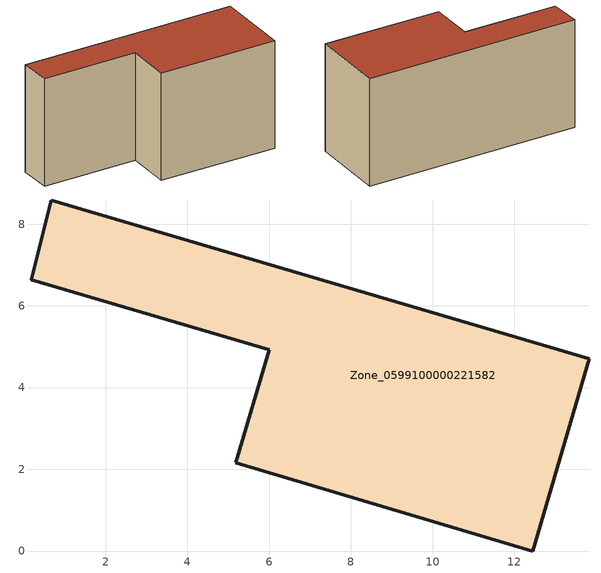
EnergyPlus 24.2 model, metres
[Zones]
Zone_0599100000221582
 floor ground (C_G): 0.67,8.59 13.84,4.71 12.45,0 5.19,2.16 6,4.92 0.18,6.64 z0
 wall outside (C_F): 12.45,0 13.84,4.71 0.67,8.59 0.18,6.64 6,4.92 5.19,2.16 12.45,0 z0:6.99
 roof outside (C_R): 13.84,4.71 0.67,8.59 0.18,6.64 6,4.92 5.19,2.16 12.45,0 z6.99
[BUILDING]
Pand.0599100000221582: North Axis=0; Terrain=City; Loads Convergence Tolerance Value=0.04; Temperature Convergence Tolerance Value=0.4; Solar Distribution=FullExterior; Maximum Number of Warmup Days=25; Minimum Number of Warmup Days=1
[Site:Location]
Rotterdam.The.Hague.AP_ZH_NLD Design_Conditions: Latitude=51.96; Longitude=4.45; Time Zone=1; Elevation=-4.5
[SITE:GROUNDTEMPERATURE:BUILDINGSURFACE]
18, 18, 18, 18, 18, 18, 18, 18, 18, 18, 18, 18
[MATERIAL] Thermal Absorptance=0.9; Solar Absorptance=0.7; Visible Absorptance=0.7
Name | Roughness | Thickness | Conductivity | Density | Specific Heat
G.TI.1946 | MediumSmooth | 0.15 | 1 | 540 | 1210
F.TI.1946 | Rough | 0.3 | 0.857143 | 1920 | 840
R.TI.1946 | MediumRough | 0.2 | 0.1 | 1500 | 1000
[CONSTRUCTION]
C_G: G.TI.1946
C_F: F.TI.1946
C_R: R.TI.1946
[ZONE]
Zone_0599100000221582: Type=1; Multiplier=1; Ceiling Height=Autocalculate; Volume=Autocalculate; Floor Area=autocalculate; Part of Total Floor Area=Yes
[ZONEINFILTRATION:DESIGNFLOWRATE]
Infil_Zone_0599100000221582: Zone or ZoneList or Space or SpaceList=Zone_0599100000221582; Schedule=AlwaysOn; Design Flow Rate Calculation Method=Flow/Area; Flow Rate per Floor Area=0.003; Constant Term Coefficient=1; Temperature Term Coefficient=0; Velocity Term Coefficient=0; Velocity Squared Term Coefficient=0
[HVACTEMPLATE:ZONE:IDEALLOADSAIRSYSTEM]
Zone_0599100000221582: Maximum Heating Supply Air Temperature=50; Minimum Cooling Supply Air Temperature=13; Maximum Heating Supply Air Humidity Ratio=0.0156; Minimum Cooling Supply Air Humidity Ratio=0.0077; Heating Limit=NoLimit; Cooling Limit=NoLimit; Dehumidification Control Type=ConstantSensibleHeatRatio; Cooling Sensible Heat Ratio=0.7; Dehumidification Setpoint=60; Humidification Control Type=None; Humidification Setpoint=30; Outdoor Air Method=None; Outdoor Air Flow Rate per Person=0.00944; Outdoor Air Flow Rate per Zone Floor Area=0; Outdoor Air Flow Rate per Zone=0; Demand Controlled Ventilation Type=None; Outdoor Air Economizer Type=NoEconomizer; Heat Recovery Type=None; Sensible Heat Recovery Effectiveness=0.7; Latent Heat Recovery Effectiveness=0.65
[ZONECONTROL:THERMOSTAT]
ThermostatControl_Zone_0599100000221582: Zone or ZoneList=Zone_0599100000221582; Control Type Schedule=DualSetpointControlType; Control 1=Thermostat_Zone_0599100000221582; Temperature Difference Between Cutout And Setpoint=0
[THERMOSTATSETPOINT:DUALSETPOINT]
Thermostat_Zone_0599100000221582: Heating Setpoint Temperature Schedule=HeatingSetpoint_Zone_0599100000221582; Cooling Setpoint Temperature Schedule=CoolingSetpoint_Zone_0599100000221582
[SCHEDULE:COMPACT]
HeatingSetpoint_Zone_0599100000221582: Through: 12/31, For: AllDays, Until: 24:00, 21
CoolingSetpoint_Zone_0599100000221582: Through: 12/31, For: AllDays, Until: 24:00, 24
DualSetpointControlType: Through: 12/31, For: AllDays, Until: 24:00, 4
AlwaysOn: Through: 12/31, For: AllDays, Until: 24:00, 1
